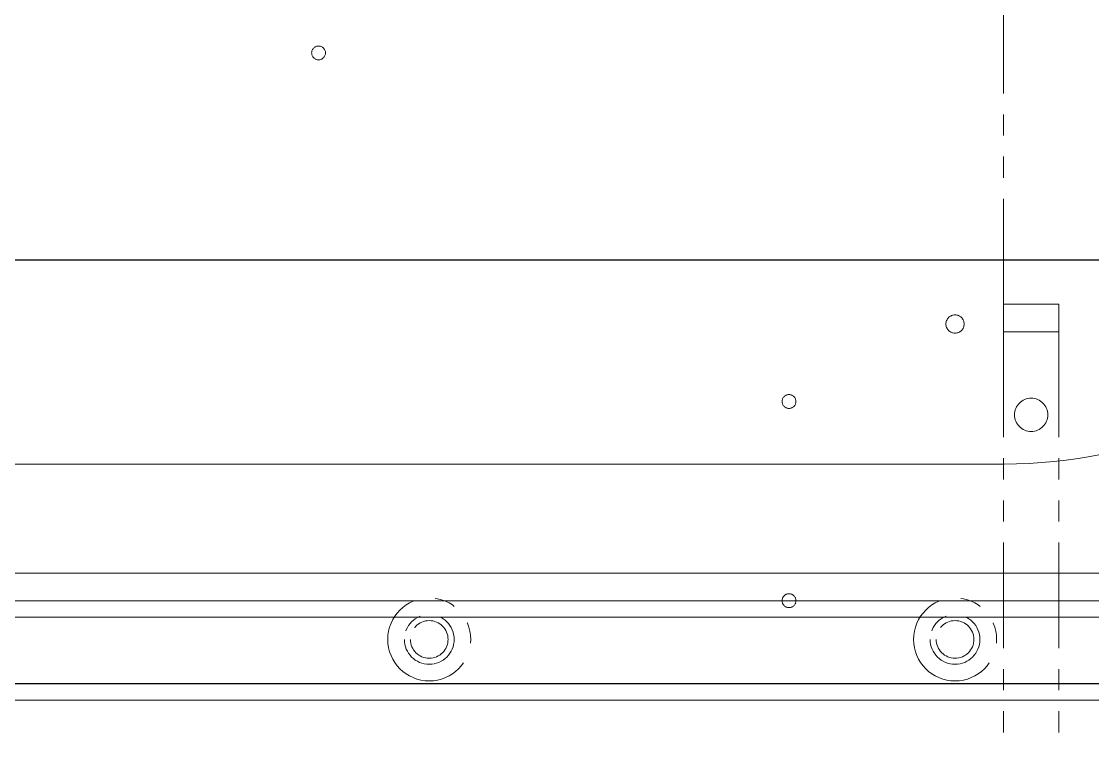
# Model space of a CAD drawing. Extents: x 500 to 100500, y -14500 to 21140.
# Drawn here: x 8482.8 to 8676.3, y -2372.4 to -2243 of the extents above; entities that cross this region are included whole.
import ezdxf

# ---------------------------------------------------------------- set-up
doc = ezdxf.new("R2010")
doc.units = 0
for name, pattern in [('CENTER', [10.16, 6.35, -1.27, 1.27, -1.27]), ('PHANTOM', [12.7, 6.35, -1.27, 1.27, -1.27, 1.27, -1.27]), ('SLD-Solid', [0])]:
    doc.linetypes.add(name, pattern=pattern)
doc.layers.get('0').update_dxf_attribs({"linetype": 'CONTINUOUS'})
doc.layers.add('Center', color=1, linetype='CENTER')
doc.layers.add('D', color=7, linetype='CONTINUOUS')
doc.layers.add('MODEL', color=7, linetype='SLD-Solid', lineweight=15)

# ---------------------------------------------------------------- blocks, each defined once
blk = doc.blocks.new('KZXCVASDF123')
at = {"color": 7, "linetype": 'Continuous', "lineweight": 18}
for p, q in [((-57059.57, -66462.67, 21.36), (-56255.07, -66462.67, 21.36)), ((-56273.07, -66467.67, 21.36), (-57059.57, -66467.67, 21.36)), ((-57059.57, -66470.67, 21.36), (-56268.07, -66470.67, 21.36)), ((-58754.07, -66485.67, 21.36), (-56215.07, -66485.67, 21.36))]:
    blk.add_line(p, q, dxfattribs=at)
blk = doc.blocks.new('KSLIDER')
at = {"color": 60, "linetype": 'PHANTOM', "lineweight": 18, "ltscale": 3}
for p, q in [((-53342.52, -64701.89, 21.36), (-53342.52, -64599.89, 21.36)), ((-53352.52, -64701.89, 21.36), (-53342.52, -64701.89, 21.36)), ((-53352.52, -64706.89, 21.36), (-53352.52, -64701.89, 21.36)), ((-53342.52, -64701.89, 21.36), (-53342.52, -64706.89, 21.36)), ((-53342.52, -64706.89, 21.36), (-53352.52, -64706.89, 21.36)), ((-53352.52, -64706.89, 21.36), (-53352.52, -64828.89, 21.36)), ((-53342.52, -64706.89, 21.36), (-53342.52, -64828.89, 21.36))]:
    blk.add_line(p, q, dxfattribs=at)
blk.add_circle((-53347.52, -64721.89, 21.36), 3, dxfattribs=at)
blk = doc.blocks.new('KASDADS')
at = {"layer": 'MODEL', "color": 4}
blk.add_line((-51206.16, -66230.79, 21.36), (-51602.52, -66230.79, 21.36), dxfattribs=at)
for radius, start in [(164, 298.5921), (88, 270)]:
    blk.add_arc((-51206.16, -66142.79, 21.36), radius, start, 90, dxfattribs=at)
blk = doc.blocks.new('KA$C100bd9fb')
at = {"color": 60, "linetype": 'PHANTOM', "lineweight": 18, "ltscale": 3}
blk.add_line((25, 0, 21.36), (425, 0, 21.36), dxfattribs=at)
for centre, radius in [((265, 114, 21.36), 1.25), ((150, 65, 21.36), 1.65), ((180, 51, 21.36), 1.25), ((150, 8, 21.36), 7.5), ((180, 15, 21.36), 1.25), ((245, 8, 21.36), 7.5), ((150, 8, 21.36), 4.5), ((245, 8, 21.36), 4.5), ((150, 8, 21.36), 3.4), ((245, 8, 21.36), 3.4)]:
    blk.add_circle(centre, radius, dxfattribs=at)
blk = doc.blocks.new('KJVision F 2')
at = {"layer": 'D', "color": 3, "elevation": -96.77}
blk.add_lwpolyline([(-5536.22, -76429.7), (-5087.22, -76429.7), (-5087.22, -76841.7), (-5536.22, -76841.7)], close=True, dxfattribs=at)
blk = doc.blocks.new('KJG24hsdg')
at = {"color": 1, "linetype": 'Continuous', "lineweight": 25}
blk.add_line((-17880.42, -19762.27), (-18220.42, -19762.27), dxfattribs=at)

msp = doc.modelspace()

# ---------------------------------------------------------------- block references
at = {"layer": 'Center'}
msp.add_blockref('KJVision F 2', (13855.47, 74143.58, 20.95), dxfattribs=at)
at = {"layer": 'D', "color": 1}
for name, p in [('KZXCVASDF123', (65071.07, 64119.97, -31.83)), ('KASDADS', (59866.51, 63907.78, -97.17))]:
    msp.add_blockref(name, p, dxfattribs=at)
at = {"layer": 'D', "color": 0, "xscale": -1}
msp.add_blockref('KA$C100bd9fb', (8801.5, -2362.7, -31.83), dxfattribs=at)
at = {"layer": 'D'}
msp.add_blockref('KJG24hsdg', (26626.92, 17399.57, -10.47), dxfattribs=at)
at = {"layer": 'D', "color": 1, "xscale": -1}
msp.add_blockref('KSLIDER', (-44682.27, 62407.78, -162.52), dxfattribs=at)

doc.saveas('drawing.dxf')
